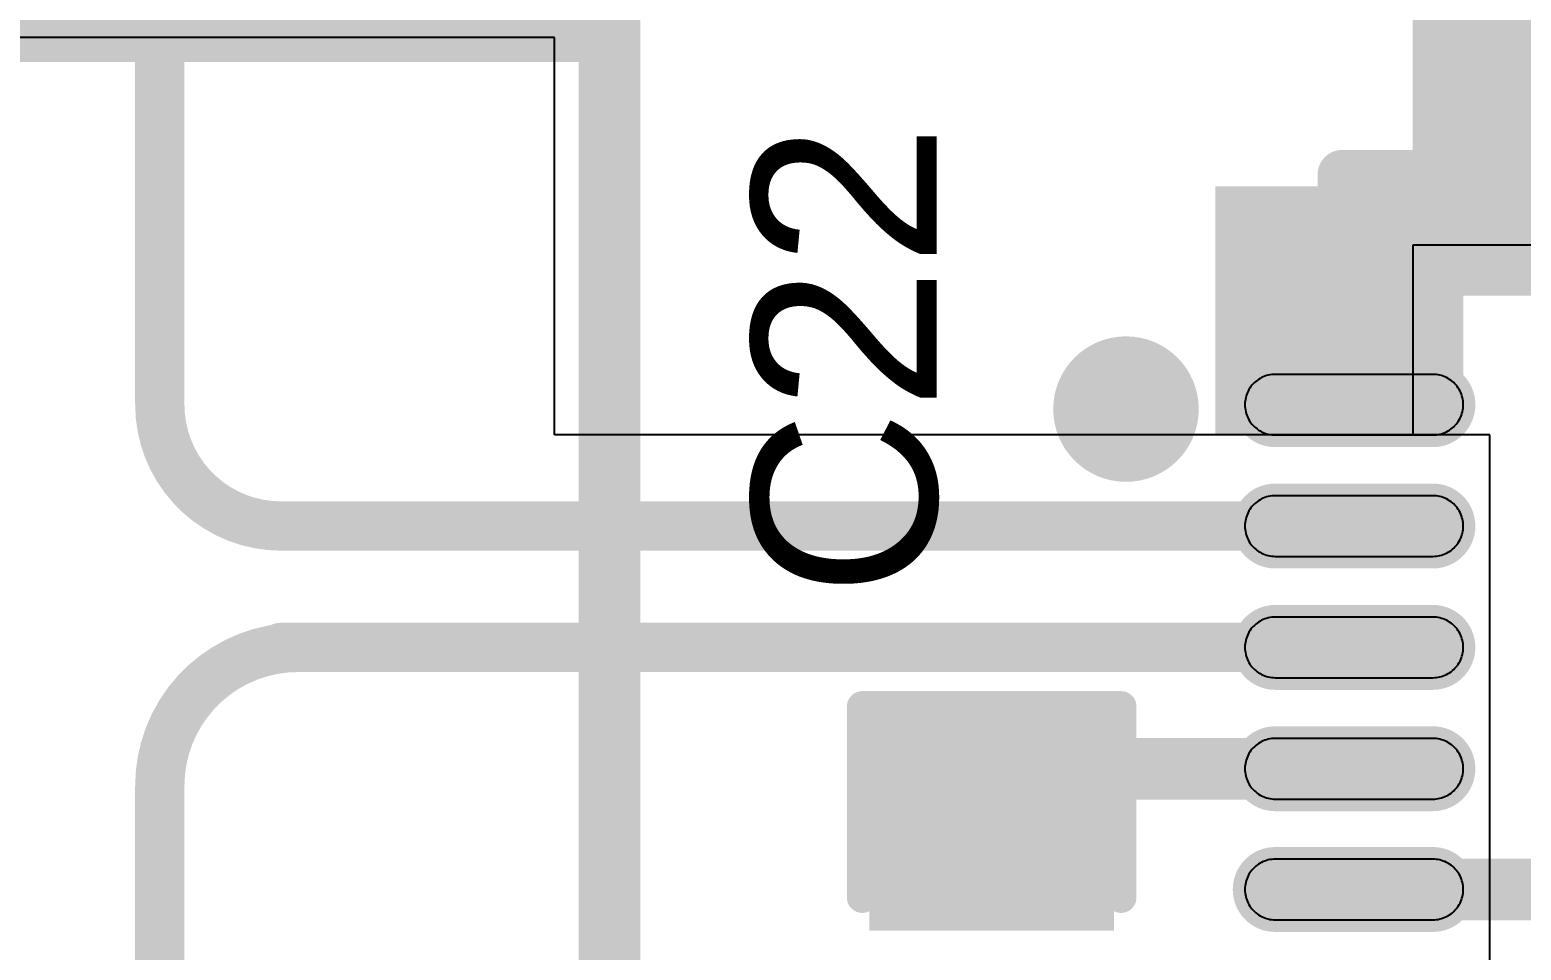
# Model space of a CAD drawing. Header units: inches. Extents: x 0.38 to 9.66, y 2.79 to 4.95.
# Drawn here: x 5.1573 to 5.3994, y 3.9104 to 4.0598 of the extents above; entities that cross this region are included whole.
import ezdxf

# ---------------------------------------------------------------- set-up
doc = ezdxf.new("R2010")
doc.units = ezdxf.units.IN
doc.header["$MEASUREMENT"] = 0
for name, color, linetype in [('Top Layer', 1, 'Continuous'), ('Top Overlay', 2, 'Continuous'), ('Top Paste', 8, 'Continuous'), ('Top Solder', 216, 'Continuous')]:
    doc.layers.add(name, color=color, linetype=linetype)
doc.styles.add('Arial', font='', dxfattribs={"height": 0.2})
doc.styles.get('Arial').set_extended_font_data('Arial')

# ---------------------------------------------------------------- blocks, each defined once
blk = doc.blocks.new('QFN_32_L5_0_W5_0_P0_50_BL_EP3_8_4')
at = {"layer": 'Top Layer'}
h = blk.add_hatch(color=1, dxfattribs=at)
edge = h.paths.add_edge_path()
edge.add_arc((-0.0689, -0.117125), 0.004921, 180, 360)
edge.add_line((-0.063979, -0.117125), (-0.063979, -0.091535))
edge.add_arc((-0.0689, -0.091535), 0.004921, 0, 180)
edge.add_line((-0.073821, -0.091535), (-0.073821, -0.117125))
h = blk.add_hatch(color=1, dxfattribs=at)
edge = h.paths.add_edge_path()
edge.add_arc((-0.0492, -0.117125), 0.004921, 180, 360)
edge.add_line((-0.044278, -0.117125), (-0.044278, -0.091535))
edge.add_arc((-0.0492, -0.091535), 0.004921, 0, 180)
edge.add_line((-0.054122, -0.091535), (-0.054122, -0.117125))
h = blk.add_hatch(color=1, dxfattribs=at)
edge = h.paths.add_edge_path()
edge.add_arc((-0.0295, -0.117125), 0.004921, 180, 360)
edge.add_line((-0.024578, -0.117125), (-0.024578, -0.091535))
edge.add_arc((-0.0295, -0.091535), 0.004921, 0, 180)
edge.add_line((-0.034422, -0.091535), (-0.034422, -0.117125))
h = blk.add_hatch(color=1, dxfattribs=at)
edge = h.paths.add_edge_path()
edge.add_arc((-0.0098, -0.117125), 0.004921, 180, 360)
edge.add_line((-0.004879, -0.117125), (-0.004879, -0.091535))
edge.add_arc((-0.0098, -0.091535), 0.004921, 0, 180)
edge.add_line((-0.014722, -0.091535), (-0.014722, -0.117125))
h = blk.add_hatch(color=1, dxfattribs=at)
edge = h.paths.add_edge_path()
edge.add_arc((0.0098, -0.117125), 0.004921, 180, 360)
edge.add_line((0.014722, -0.117125), (0.014722, -0.091535))
edge.add_arc((0.0098, -0.091535), 0.004921, 0, 180)
edge.add_line((0.004879, -0.091535), (0.004879, -0.117125))
at = {"layer": 'Top Solder'}
h = blk.add_hatch(color=216, dxfattribs=at)
edge = h.paths.add_edge_path()
edge.add_arc((-0.0689, -0.117125), 0.00689, 180, 360)
edge.add_line((-0.06201, -0.117125), (-0.06201, -0.091535))
edge.add_arc((-0.0689, -0.091535), 0.00689, 0, 180)
edge.add_line((-0.07579, -0.091535), (-0.07579, -0.117125))
h = blk.add_hatch(color=216, dxfattribs=at)
edge = h.paths.add_edge_path()
edge.add_arc((-0.0492, -0.117125), 0.00689, 180, 360)
edge.add_line((-0.042309, -0.117125), (-0.042309, -0.091535))
edge.add_arc((-0.0492, -0.091535), 0.00689, 0, 180)
edge.add_line((-0.056091, -0.091535), (-0.056091, -0.117125))
h = blk.add_hatch(color=216, dxfattribs=at)
edge = h.paths.add_edge_path()
edge.add_arc((-0.0295, -0.117125), 0.00689, 180, 360)
edge.add_line((-0.02261, -0.117125), (-0.02261, -0.091535))
edge.add_arc((-0.0295, -0.091535), 0.00689, 0, 180)
edge.add_line((-0.03639, -0.091535), (-0.03639, -0.117125))
h = blk.add_hatch(color=216, dxfattribs=at)
edge = h.paths.add_edge_path()
edge.add_arc((-0.0098, -0.117125), 0.00689, 180, 360)
edge.add_line((-0.00291, -0.117125), (-0.00291, -0.091535))
edge.add_arc((-0.0098, -0.091535), 0.00689, 0, 180)
edge.add_line((-0.016691, -0.091535), (-0.016691, -0.117125))
h = blk.add_hatch(color=216, dxfattribs=at)
edge = h.paths.add_edge_path()
edge.add_arc((0.0098, -0.117125), 0.00689, 180, 360)
edge.add_line((0.016691, -0.117125), (0.016691, -0.091535))
edge.add_arc((0.0098, -0.091535), 0.00689, 0, 180)
edge.add_line((0.00291, -0.091535), (0.00291, -0.117125))
at = {"layer": 'Top Overlay'}
for points in [[(-0.106303, -0.106297, 0.007874, 0.007874, 0), (-0.106303, -0.090347, 0.007874, 0.007874, 0)], [(-0.090353, -0.106297, 0.007874, 0.007874, 0), (-0.106303, -0.106297, 0.007874, 0.007874, 0)], [(-0.068185, -0.14725, 0.011811, 0.011811, -0.9957756), (-0.068235, -0.135438, 0.011811, 0.011811, 0)], [(-0.068135, -0.135438, 0.011811, 0.011811, -0.9957756), (-0.068185, -0.14725, 0.011811, 0.011811, 0)]]:
    blk.add_lwpolyline(points, format="xyseb", dxfattribs=at)
for points in [[(-0.108272, -0.090347, 0.003937, 0.003937, 1), (-0.104334, -0.090347, 0.003937, 0.003937, 1)], [(-0.108272, -0.106297, 0.003937, 0.003937, 1), (-0.104334, -0.106297, 0.003937, 0.003937, 1)], [(-0.108272, -0.106297, 0.003937, 0.003937, 1), (-0.104334, -0.106297, 0.003937, 0.003937, 1)], [(-0.092322, -0.106297, 0.003937, 0.003937, 1), (-0.088385, -0.106297, 0.003937, 0.003937, 1)], [(-0.071188, -0.135438, 0.005906, 0.005906, 1), (-0.065282, -0.135438, 0.005906, 0.005906, 1)], [(-0.071087, -0.135438, 0.005906, 0.005906, 1), (-0.065182, -0.135438, 0.005906, 0.005906, 1)], [(-0.071138, -0.14725, 0.005906, 0.005906, 1), (-0.065232, -0.14725, 0.005906, 0.005906, 1)], [(-0.071138, -0.14725, 0.005906, 0.005906, 1), (-0.065232, -0.14725, 0.005906, 0.005906, 1)]]:
    blk.add_lwpolyline(points, format="xyseb", close=True, dxfattribs=at)
at = {"layer": 'Top Paste'}
for p, q in [((-0.07085, -0.087016), (-0.071109, -0.087137)), ((-0.070583, -0.08691), (-0.07085, -0.087016)), ((-0.070312, -0.08682), (-0.070583, -0.08691)), ((-0.070035, -0.086746), (-0.070312, -0.08682)), ((-0.069755, -0.086688), (-0.070035, -0.086746)), ((-0.069471, -0.086646), (-0.069755, -0.086688)), ((-0.069186, -0.086621), (-0.069471, -0.086646)), ((-0.0689, -0.086613), (-0.069186, -0.086621)), ((-0.069186, -0.086621), (-0.069186, -0.086621)), ((-0.068614, -0.086621), (-0.0689, -0.086613)), ((-0.068329, -0.086646), (-0.068614, -0.086621)), ((-0.068045, -0.086688), (-0.068329, -0.086646)), ((-0.067765, -0.086746), (-0.068045, -0.086688)), ((-0.067488, -0.08682), (-0.067765, -0.086746)), ((-0.067217, -0.08691), (-0.067488, -0.08682)), ((-0.06695, -0.087016), (-0.067217, -0.08691)), ((-0.066691, -0.087137), (-0.06695, -0.087016)), ((-0.05115, -0.087016), (-0.051409, -0.087137)), ((-0.050883, -0.08691), (-0.05115, -0.087016)), ((-0.050612, -0.08682), (-0.050883, -0.08691)), ((-0.050335, -0.086746), (-0.050612, -0.08682)), ((-0.050055, -0.086688), (-0.050335, -0.086746)), ((-0.049771, -0.086646), (-0.050055, -0.086688)), ((-0.049486, -0.086621), (-0.049771, -0.086646)), ((-0.0492, -0.086613), (-0.049486, -0.086621)), ((-0.049486, -0.086621), (-0.049486, -0.086621)), ((-0.048914, -0.086621), (-0.0492, -0.086613)), ((-0.048629, -0.086646), (-0.048914, -0.086621)), ((-0.048345, -0.086688), (-0.048629, -0.086646)), ((-0.048065, -0.086746), (-0.048345, -0.086688)), ((-0.047788, -0.08682), (-0.048065, -0.086746)), ((-0.047517, -0.08691), (-0.047788, -0.08682)), ((-0.04725, -0.087016), (-0.047517, -0.08691)), ((-0.046991, -0.087137), (-0.04725, -0.087016)), ((-0.03145, -0.087016), (-0.031709, -0.087137)), ((-0.031183, -0.08691), (-0.03145, -0.087016)), ((-0.030912, -0.08682), (-0.031183, -0.08691)), ((-0.030635, -0.086746), (-0.030912, -0.08682)), ((-0.030355, -0.086688), (-0.030635, -0.086746)), ((-0.030071, -0.086646), (-0.030355, -0.086688)), ((-0.029786, -0.086621), (-0.030071, -0.086646)), ((-0.0295, -0.086613), (-0.029786, -0.086621)), ((-0.029786, -0.086621), (-0.029786, -0.086621)), ((-0.029214, -0.086621), (-0.0295, -0.086613)), ((-0.028929, -0.086646), (-0.029214, -0.086621)), ((-0.028645, -0.086688), (-0.028929, -0.086646)), ((-0.028365, -0.086746), (-0.028645, -0.086688)), ((-0.028088, -0.08682), (-0.028365, -0.086746)), ((-0.027817, -0.08691), (-0.028088, -0.08682)), ((-0.02755, -0.087016), (-0.027817, -0.08691)), ((-0.027291, -0.087137), (-0.02755, -0.087016)), ((-0.01175, -0.087016), (-0.012009, -0.087137)), ((-0.011483, -0.08691), (-0.01175, -0.087016)), ((-0.011212, -0.08682), (-0.011483, -0.08691)), ((-0.010935, -0.086746), (-0.011212, -0.08682)), ((-0.010655, -0.086688), (-0.010935, -0.086746)), ((-0.010371, -0.086646), (-0.010655, -0.086688)), ((-0.010086, -0.086621), (-0.010371, -0.086646)), ((-0.0098, -0.086613), (-0.010086, -0.086621)), ((-0.010086, -0.086621), (-0.010086, -0.086621)), ((-0.009514, -0.086621), (-0.0098, -0.086613)), ((-0.009229, -0.086646), (-0.009514, -0.086621)), ((-0.008945, -0.086688), (-0.009229, -0.086646)), ((-0.008665, -0.086746), (-0.008945, -0.086688)), ((-0.008388, -0.08682), (-0.008665, -0.086746)), ((-0.008117, -0.08691), (-0.008388, -0.08682)), ((-0.00785, -0.087016), (-0.008117, -0.08691)), ((-0.007591, -0.087137), (-0.00785, -0.087016)), ((0.00785, -0.087016), (0.007591, -0.087137)), ((0.008117, -0.08691), (0.00785, -0.087016)), ((0.008388, -0.08682), (0.008117, -0.08691)), ((0.008665, -0.086746), (0.008388, -0.08682)), ((0.008945, -0.086688), (0.008665, -0.086746)), ((0.009229, -0.086646), (0.008945, -0.086688)), ((0.009514, -0.086621), (0.009229, -0.086646)), ((0.0098, -0.086613), (0.009514, -0.086621)), ((0.009514, -0.086621), (0.009514, -0.086621)), ((0.010086, -0.086621), (0.0098, -0.086613)), ((0.010371, -0.086646), (0.010086, -0.086621)), ((0.010655, -0.086688), (0.010371, -0.086646)), ((0.010935, -0.086746), (0.010655, -0.086688)), ((0.011212, -0.08682), (0.010935, -0.086746)), ((0.011483, -0.08691), (0.011212, -0.08682)), ((0.01175, -0.087016), (0.011483, -0.08691)), ((0.012009, -0.087137), (0.01175, -0.087016)), ((-0.073298, -0.089326), (-0.073419, -0.089585)), ((-0.073163, -0.089074), (-0.073298, -0.089326)), ((-0.073012, -0.08883), (-0.073163, -0.089074)), ((-0.072848, -0.088596), (-0.073012, -0.08883)), ((-0.07267, -0.088371), (-0.072848, -0.088596)), ((-0.07248, -0.088157), (-0.07267, -0.088371)), ((-0.072278, -0.087955), (-0.07248, -0.088157)), ((-0.072064, -0.087765), (-0.072278, -0.087955)), ((-0.071839, -0.087587), (-0.072064, -0.087765)), ((-0.071605, -0.087423), (-0.071839, -0.087587)), ((-0.071361, -0.087272), (-0.071605, -0.087423)), ((-0.071109, -0.087137), (-0.071361, -0.087272)), ((-0.066439, -0.087272), (-0.066691, -0.087137)), ((-0.066195, -0.087423), (-0.066439, -0.087272)), ((-0.065961, -0.087587), (-0.066195, -0.087423)), ((-0.065736, -0.087765), (-0.065961, -0.087587)), ((-0.065522, -0.087955), (-0.065736, -0.087765)), ((-0.06532, -0.088157), (-0.065522, -0.087955)), ((-0.06513, -0.088371), (-0.06532, -0.088157)), ((-0.064952, -0.088596), (-0.06513, -0.088371)), ((-0.064788, -0.08883), (-0.064952, -0.088596)), ((-0.064637, -0.089074), (-0.064788, -0.08883)), ((-0.064502, -0.089326), (-0.064637, -0.089074)), ((-0.064381, -0.089585), (-0.064502, -0.089326)), ((-0.053598, -0.089326), (-0.053719, -0.089585)), ((-0.053463, -0.089074), (-0.053598, -0.089326)), ((-0.053312, -0.08883), (-0.053463, -0.089074)), ((-0.053148, -0.088596), (-0.053312, -0.08883)), ((-0.05297, -0.088371), (-0.053148, -0.088596)), ((-0.05278, -0.088157), (-0.05297, -0.088371)), ((-0.052578, -0.087955), (-0.05278, -0.088157)), ((-0.052364, -0.087765), (-0.052578, -0.087955)), ((-0.052139, -0.087587), (-0.052364, -0.087765)), ((-0.051905, -0.087423), (-0.052139, -0.087587)), ((-0.051661, -0.087272), (-0.051905, -0.087423)), ((-0.051409, -0.087137), (-0.051661, -0.087272)), ((-0.046739, -0.087272), (-0.046991, -0.087137)), ((-0.046495, -0.087423), (-0.046739, -0.087272)), ((-0.046261, -0.087587), (-0.046495, -0.087423)), ((-0.046036, -0.087765), (-0.046261, -0.087587)), ((-0.045822, -0.087955), (-0.046036, -0.087765)), ((-0.04562, -0.088157), (-0.045822, -0.087955)), ((-0.04543, -0.088371), (-0.04562, -0.088157)), ((-0.045252, -0.088596), (-0.04543, -0.088371)), ((-0.045088, -0.08883), (-0.045252, -0.088596)), ((-0.044937, -0.089074), (-0.045088, -0.08883)), ((-0.044802, -0.089326), (-0.044937, -0.089074)), ((-0.044681, -0.089585), (-0.044802, -0.089326)), ((-0.033898, -0.089326), (-0.034019, -0.089585)), ((-0.033763, -0.089074), (-0.033898, -0.089326)), ((-0.033612, -0.08883), (-0.033763, -0.089074)), ((-0.033448, -0.088596), (-0.033612, -0.08883)), ((-0.03327, -0.088371), (-0.033448, -0.088596)), ((-0.03308, -0.088157), (-0.03327, -0.088371)), ((-0.032878, -0.087955), (-0.03308, -0.088157)), ((-0.032664, -0.087765), (-0.032878, -0.087955)), ((-0.032439, -0.087587), (-0.032664, -0.087765)), ((-0.032205, -0.087423), (-0.032439, -0.087587)), ((-0.031961, -0.087272), (-0.032205, -0.087423)), ((-0.031709, -0.087137), (-0.031961, -0.087272)), ((-0.027039, -0.087272), (-0.027291, -0.087137)), ((-0.026795, -0.087423), (-0.027039, -0.087272)), ((-0.026561, -0.087587), (-0.026795, -0.087423)), ((-0.026336, -0.087765), (-0.026561, -0.087587)), ((-0.026122, -0.087955), (-0.026336, -0.087765)), ((-0.02592, -0.088157), (-0.026122, -0.087955)), ((-0.02573, -0.088371), (-0.02592, -0.088157)), ((-0.025552, -0.088596), (-0.02573, -0.088371)), ((-0.025388, -0.08883), (-0.025552, -0.088596)), ((-0.025237, -0.089074), (-0.025388, -0.08883)), ((-0.025102, -0.089326), (-0.025237, -0.089074)), ((-0.024981, -0.089585), (-0.025102, -0.089326)), ((-0.014198, -0.089326), (-0.014319, -0.089585)), ((-0.014063, -0.089074), (-0.014198, -0.089326)), ((-0.013912, -0.08883), (-0.014063, -0.089074)), ((-0.013748, -0.088596), (-0.013912, -0.08883)), ((-0.01357, -0.088371), (-0.013748, -0.088596)), ((-0.01338, -0.088157), (-0.01357, -0.088371)), ((-0.013178, -0.087955), (-0.01338, -0.088157)), ((-0.012964, -0.087765), (-0.013178, -0.087955)), ((-0.012739, -0.087587), (-0.012964, -0.087765)), ((-0.012505, -0.087423), (-0.012739, -0.087587)), ((-0.012261, -0.087272), (-0.012505, -0.087423)), ((-0.012009, -0.087137), (-0.012261, -0.087272)), ((-0.007339, -0.087272), (-0.007591, -0.087137)), ((-0.007095, -0.087423), (-0.007339, -0.087272)), ((-0.006861, -0.087587), (-0.007095, -0.087423)), ((-0.006636, -0.087765), (-0.006861, -0.087587)), ((-0.006422, -0.087955), (-0.006636, -0.087765)), ((-0.00622, -0.088157), (-0.006422, -0.087955)), ((-0.00603, -0.088371), (-0.00622, -0.088157)), ((-0.005852, -0.088596), (-0.00603, -0.088371)), ((-0.005688, -0.08883), (-0.005852, -0.088596)), ((-0.005537, -0.089074), (-0.005688, -0.08883)), ((-0.005402, -0.089326), (-0.005537, -0.089074)), ((-0.005281, -0.089585), (-0.005402, -0.089326)), ((0.005402, -0.089326), (0.005281, -0.089585)), ((0.005537, -0.089074), (0.005402, -0.089326)), ((0.005688, -0.08883), (0.005537, -0.089074)), ((0.005852, -0.088596), (0.005688, -0.08883)), ((0.00603, -0.088371), (0.005852, -0.088596)), ((0.00622, -0.088157), (0.00603, -0.088371)), ((0.006422, -0.087955), (0.00622, -0.088157)), ((0.006636, -0.087765), (0.006422, -0.087955)), ((0.006861, -0.087587), (0.006636, -0.087765)), ((0.007095, -0.087423), (0.006861, -0.087587)), ((0.007339, -0.087272), (0.007095, -0.087423)), ((0.007591, -0.087137), (0.007339, -0.087272)), ((0.012261, -0.087272), (0.012009, -0.087137)), ((0.012505, -0.087423), (0.012261, -0.087272)), ((0.012739, -0.087587), (0.012505, -0.087423)), ((0.012964, -0.087765), (0.012739, -0.087587)), ((0.013178, -0.087955), (0.012964, -0.087765)), ((0.01338, -0.088157), (0.013178, -0.087955)), ((0.01357, -0.088371), (0.01338, -0.088157)), ((0.013748, -0.088596), (0.01357, -0.088371)), ((0.013912, -0.08883), (0.013748, -0.088596)), ((0.014063, -0.089074), (0.013912, -0.08883)), ((0.014198, -0.089326), (0.014063, -0.089074)), ((0.014319, -0.089585), (0.014198, -0.089326)), ((-0.073814, -0.091249), (-0.073822, -0.091535)), ((-0.073822, -0.091535), (-0.073822, -0.117125)), ((-0.073789, -0.090964), (-0.073814, -0.091249)), ((-0.073747, -0.09068), (-0.073789, -0.090964)), ((-0.073689, -0.0904), (-0.073747, -0.09068)), ((-0.073615, -0.090123), (-0.073689, -0.0904)), ((-0.073525, -0.089852), (-0.073615, -0.090123)), ((-0.073419, -0.089585), (-0.073525, -0.089852)), ((-0.064275, -0.089852), (-0.064381, -0.089585)), ((-0.064185, -0.090123), (-0.064275, -0.089852)), ((-0.064111, -0.0904), (-0.064185, -0.090123)), ((-0.064053, -0.09068), (-0.064111, -0.0904)), ((-0.064011, -0.090964), (-0.064053, -0.09068)), ((-0.063986, -0.091249), (-0.064011, -0.090964)), ((-0.063978, -0.091535), (-0.063986, -0.091249)), ((-0.063978, -0.117125), (-0.063978, -0.091535)), ((-0.054114, -0.091249), (-0.054122, -0.091535)), ((-0.054122, -0.091535), (-0.054122, -0.117125)), ((-0.054089, -0.090964), (-0.054114, -0.091249)), ((-0.054047, -0.09068), (-0.054089, -0.090964)), ((-0.053989, -0.0904), (-0.054047, -0.09068)), ((-0.053915, -0.090123), (-0.053989, -0.0904)), ((-0.053825, -0.089852), (-0.053915, -0.090123)), ((-0.053719, -0.089585), (-0.053825, -0.089852)), ((-0.044575, -0.089852), (-0.044681, -0.089585)), ((-0.044485, -0.090123), (-0.044575, -0.089852)), ((-0.044411, -0.0904), (-0.044485, -0.090123)), ((-0.044353, -0.09068), (-0.044411, -0.0904)), ((-0.044311, -0.090964), (-0.044353, -0.09068)), ((-0.044286, -0.091249), (-0.044311, -0.090964)), ((-0.044278, -0.091535), (-0.044286, -0.091249)), ((-0.044278, -0.117125), (-0.044278, -0.091535)), ((-0.034414, -0.091249), (-0.034422, -0.091535)), ((-0.034422, -0.091535), (-0.034422, -0.117125)), ((-0.034389, -0.090964), (-0.034414, -0.091249)), ((-0.034347, -0.09068), (-0.034389, -0.090964)), ((-0.034289, -0.0904), (-0.034347, -0.09068)), ((-0.034215, -0.090123), (-0.034289, -0.0904)), ((-0.034125, -0.089852), (-0.034215, -0.090123)), ((-0.034019, -0.089585), (-0.034125, -0.089852)), ((-0.024875, -0.089852), (-0.024981, -0.089585)), ((-0.024785, -0.090123), (-0.024875, -0.089852)), ((-0.024711, -0.0904), (-0.024785, -0.090123)), ((-0.024653, -0.09068), (-0.024711, -0.0904)), ((-0.024611, -0.090964), (-0.024653, -0.09068)), ((-0.024586, -0.091249), (-0.024611, -0.090964)), ((-0.024578, -0.091535), (-0.024586, -0.091249)), ((-0.024578, -0.117125), (-0.024578, -0.091535)), ((-0.014714, -0.091249), (-0.014722, -0.091535)), ((-0.014722, -0.091535), (-0.014722, -0.117125)), ((-0.014689, -0.090964), (-0.014714, -0.091249)), ((-0.014647, -0.09068), (-0.014689, -0.090964)), ((-0.014589, -0.0904), (-0.014647, -0.09068)), ((-0.014515, -0.090123), (-0.014589, -0.0904)), ((-0.014425, -0.089852), (-0.014515, -0.090123)), ((-0.014319, -0.089585), (-0.014425, -0.089852)), ((-0.005175, -0.089852), (-0.005281, -0.089585)), ((-0.005085, -0.090123), (-0.005175, -0.089852)), ((-0.005011, -0.0904), (-0.005085, -0.090123)), ((-0.004953, -0.09068), (-0.005011, -0.0904)), ((-0.004911, -0.090964), (-0.004953, -0.09068)), ((-0.004886, -0.091249), (-0.004911, -0.090964)), ((-0.004878, -0.091535), (-0.004886, -0.091249)), ((-0.004878, -0.117125), (-0.004878, -0.091535)), ((0.004886, -0.091249), (0.004878, -0.091535)), ((0.004878, -0.091535), (0.004878, -0.117125)), ((0.004911, -0.090964), (0.004886, -0.091249)), ((0.004953, -0.09068), (0.004911, -0.090964)), ((0.005011, -0.0904), (0.004953, -0.09068)), ((0.005085, -0.090123), (0.005011, -0.0904)), ((0.005175, -0.089852), (0.005085, -0.090123)), ((0.005281, -0.089585), (0.005175, -0.089852)), ((0.014425, -0.089852), (0.014319, -0.089585)), ((0.014515, -0.090123), (0.014425, -0.089852)), ((0.014589, -0.0904), (0.014515, -0.090123)), ((0.014647, -0.09068), (0.014589, -0.0904)), ((0.014689, -0.090964), (0.014647, -0.09068)), ((0.014714, -0.091249), (0.014689, -0.090964)), ((0.014722, -0.091535), (0.014714, -0.091249)), ((0.014722, -0.117125), (0.014722, -0.091535)), ((-0.073822, -0.117125), (-0.073814, -0.117411)), ((-0.073814, -0.117411), (-0.073789, -0.117696)), ((-0.073789, -0.117696), (-0.073747, -0.11798)), ((-0.073747, -0.11798), (-0.073689, -0.11826)), ((-0.073689, -0.11826), (-0.073615, -0.118537)), ((-0.073615, -0.118537), (-0.073525, -0.118808)), ((-0.064275, -0.118808), (-0.064185, -0.118537)), ((-0.064185, -0.118537), (-0.064111, -0.11826)), ((-0.064111, -0.11826), (-0.064053, -0.11798)), ((-0.064053, -0.11798), (-0.064011, -0.117696)), ((-0.064011, -0.117696), (-0.063986, -0.117411)), ((-0.063986, -0.117411), (-0.063978, -0.117125)), ((-0.054122, -0.117125), (-0.054114, -0.117411)), ((-0.054114, -0.117411), (-0.054089, -0.117696)), ((-0.054089, -0.117696), (-0.054047, -0.11798)), ((-0.054047, -0.11798), (-0.053989, -0.11826)), ((-0.053989, -0.11826), (-0.053915, -0.118537)), ((-0.053915, -0.118537), (-0.053825, -0.118808)), ((-0.044575, -0.118808), (-0.044485, -0.118537)), ((-0.044485, -0.118537), (-0.044411, -0.11826)), ((-0.044411, -0.11826), (-0.044353, -0.11798)), ((-0.044353, -0.11798), (-0.044311, -0.117696)), ((-0.044311, -0.117696), (-0.044286, -0.117411)), ((-0.044286, -0.117411), (-0.044278, -0.117125)), ((-0.034422, -0.117125), (-0.034414, -0.117411)), ((-0.034414, -0.117411), (-0.034389, -0.117696)), ((-0.034389, -0.117696), (-0.034347, -0.11798)), ((-0.034347, -0.11798), (-0.034289, -0.11826)), ((-0.034289, -0.11826), (-0.034215, -0.118537)), ((-0.034215, -0.118537), (-0.034125, -0.118808)), ((-0.024875, -0.118808), (-0.024785, -0.118537)), ((-0.024785, -0.118537), (-0.024711, -0.11826)), ((-0.024711, -0.11826), (-0.024653, -0.11798)), ((-0.024653, -0.11798), (-0.024611, -0.117696)), ((-0.024611, -0.117696), (-0.024586, -0.117411)), ((-0.024586, -0.117411), (-0.024578, -0.117125)), ((-0.014722, -0.117125), (-0.014714, -0.117411)), ((-0.014714, -0.117411), (-0.014689, -0.117696)), ((-0.014689, -0.117696), (-0.014647, -0.11798)), ((-0.014647, -0.11798), (-0.014589, -0.11826)), ((-0.014589, -0.11826), (-0.014515, -0.118537)), ((-0.014515, -0.118537), (-0.014425, -0.118808)), ((-0.005175, -0.118808), (-0.005085, -0.118537)), ((-0.005085, -0.118537), (-0.005011, -0.11826)), ((-0.005011, -0.11826), (-0.004953, -0.11798)), ((-0.004953, -0.11798), (-0.004911, -0.117696)), ((-0.004911, -0.117696), (-0.004886, -0.117411)), ((-0.004886, -0.117411), (-0.004878, -0.117125)), ((0.004878, -0.117125), (0.004886, -0.117411)), ((0.004886, -0.117411), (0.004911, -0.117696)), ((0.004911, -0.117696), (0.004953, -0.11798)), ((0.004953, -0.11798), (0.005011, -0.11826)), ((0.005011, -0.11826), (0.005085, -0.118537)), ((0.005085, -0.118537), (0.005175, -0.118808)), ((0.014425, -0.118808), (0.014515, -0.118537)), ((0.014515, -0.118537), (0.014589, -0.11826)), ((0.014589, -0.11826), (0.014647, -0.11798)), ((0.014647, -0.11798), (0.014689, -0.117696)), ((0.014689, -0.117696), (0.014714, -0.117411)), ((0.014714, -0.117411), (0.014722, -0.117125)), ((-0.073525, -0.118808), (-0.073419, -0.119075)), ((-0.073419, -0.119075), (-0.073298, -0.119334)), ((-0.073298, -0.119334), (-0.073163, -0.119586)), ((-0.073163, -0.119586), (-0.073012, -0.11983)), ((-0.073012, -0.11983), (-0.072848, -0.120064)), ((-0.072848, -0.120064), (-0.07267, -0.120289)), ((-0.07267, -0.120289), (-0.07248, -0.120503)), ((-0.07248, -0.120503), (-0.072278, -0.120705)), ((-0.072278, -0.120705), (-0.072064, -0.120895)), ((-0.072064, -0.120895), (-0.071839, -0.121073)), ((-0.065961, -0.121073), (-0.065736, -0.120895)), ((-0.065736, -0.120895), (-0.065522, -0.120705)), ((-0.065522, -0.120705), (-0.06532, -0.120503)), ((-0.06532, -0.120503), (-0.06513, -0.120289)), ((-0.06513, -0.120289), (-0.064952, -0.120064)), ((-0.064952, -0.120064), (-0.064788, -0.11983)), ((-0.064788, -0.11983), (-0.064637, -0.119586)), ((-0.064637, -0.119586), (-0.064502, -0.119334)), ((-0.064502, -0.119334), (-0.064381, -0.119075)), ((-0.064381, -0.119075), (-0.064275, -0.118808)), ((-0.053825, -0.118808), (-0.053719, -0.119075)), ((-0.053719, -0.119075), (-0.053598, -0.119334)), ((-0.053598, -0.119334), (-0.053463, -0.119586)), ((-0.053463, -0.119586), (-0.053312, -0.11983)), ((-0.053312, -0.11983), (-0.053148, -0.120064)), ((-0.053148, -0.120064), (-0.05297, -0.120289)), ((-0.05297, -0.120289), (-0.05278, -0.120503)), ((-0.05278, -0.120503), (-0.052578, -0.120705)), ((-0.052578, -0.120705), (-0.052364, -0.120895)), ((-0.052364, -0.120895), (-0.052139, -0.121073)), ((-0.046261, -0.121073), (-0.046036, -0.120895)), ((-0.046036, -0.120895), (-0.045822, -0.120705)), ((-0.045822, -0.120705), (-0.04562, -0.120503)), ((-0.04562, -0.120503), (-0.04543, -0.120289)), ((-0.04543, -0.120289), (-0.045252, -0.120064)), ((-0.045252, -0.120064), (-0.045088, -0.11983)), ((-0.045088, -0.11983), (-0.044937, -0.119586)), ((-0.044937, -0.119586), (-0.044802, -0.119334)), ((-0.044802, -0.119334), (-0.044681, -0.119075)), ((-0.044681, -0.119075), (-0.044575, -0.118808)), ((-0.034125, -0.118808), (-0.034019, -0.119075)), ((-0.034019, -0.119075), (-0.033898, -0.119334)), ((-0.033898, -0.119334), (-0.033763, -0.119586)), ((-0.033763, -0.119586), (-0.033612, -0.11983)), ((-0.033612, -0.11983), (-0.033448, -0.120064)), ((-0.033448, -0.120064), (-0.03327, -0.120289)), ((-0.03327, -0.120289), (-0.03308, -0.120503)), ((-0.03308, -0.120503), (-0.032878, -0.120705)), ((-0.032878, -0.120705), (-0.032664, -0.120895)), ((-0.032664, -0.120895), (-0.032439, -0.121073)), ((-0.026561, -0.121073), (-0.026336, -0.120895)), ((-0.026336, -0.120895), (-0.026122, -0.120705)), ((-0.026122, -0.120705), (-0.02592, -0.120503)), ((-0.02592, -0.120503), (-0.02573, -0.120289)), ((-0.02573, -0.120289), (-0.025552, -0.120064)), ((-0.025552, -0.120064), (-0.025388, -0.11983)), ((-0.025388, -0.11983), (-0.025237, -0.119586)), ((-0.025237, -0.119586), (-0.025102, -0.119334)), ((-0.025102, -0.119334), (-0.024981, -0.119075)), ((-0.024981, -0.119075), (-0.024875, -0.118808)), ((-0.014425, -0.118808), (-0.014319, -0.119075)), ((-0.014319, -0.119075), (-0.014198, -0.119334)), ((-0.014198, -0.119334), (-0.014063, -0.119586)), ((-0.014063, -0.119586), (-0.013912, -0.11983)), ((-0.013912, -0.11983), (-0.013748, -0.120064)), ((-0.013748, -0.120064), (-0.01357, -0.120289)), ((-0.01357, -0.120289), (-0.01338, -0.120503)), ((-0.01338, -0.120503), (-0.013178, -0.120705)), ((-0.013178, -0.120705), (-0.012964, -0.120895)), ((-0.012964, -0.120895), (-0.012739, -0.121073)), ((-0.006861, -0.121073), (-0.006636, -0.120895)), ((-0.006636, -0.120895), (-0.006422, -0.120705)), ((-0.006422, -0.120705), (-0.00622, -0.120503)), ((-0.00622, -0.120503), (-0.00603, -0.120289)), ((-0.00603, -0.120289), (-0.005852, -0.120064)), ((-0.005852, -0.120064), (-0.005688, -0.11983)), ((-0.005688, -0.11983), (-0.005537, -0.119586)), ((-0.005537, -0.119586), (-0.005402, -0.119334)), ((-0.005402, -0.119334), (-0.005281, -0.119075)), ((-0.005281, -0.119075), (-0.005175, -0.118808)), ((0.005175, -0.118808), (0.005281, -0.119075)), ((0.005281, -0.119075), (0.005402, -0.119334)), ((0.005402, -0.119334), (0.005537, -0.119586)), ((0.005537, -0.119586), (0.005688, -0.11983)), ((0.005688, -0.11983), (0.005852, -0.120064)), ((0.005852, -0.120064), (0.00603, -0.120289)), ((0.00603, -0.120289), (0.00622, -0.120503)), ((0.00622, -0.120503), (0.006422, -0.120705)), ((0.006422, -0.120705), (0.006636, -0.120895)), ((0.006636, -0.120895), (0.006861, -0.121073)), ((0.012739, -0.121073), (0.012964, -0.120895)), ((0.012964, -0.120895), (0.013178, -0.120705)), ((0.013178, -0.120705), (0.01338, -0.120503)), ((0.01338, -0.120503), (0.01357, -0.120289)), ((0.01357, -0.120289), (0.013748, -0.120064)), ((0.013748, -0.120064), (0.013912, -0.11983)), ((0.013912, -0.11983), (0.014063, -0.119586)), ((0.014063, -0.119586), (0.014198, -0.119334)), ((0.014198, -0.119334), (0.014319, -0.119075)), ((0.014319, -0.119075), (0.014425, -0.118808)), ((-0.071839, -0.121073), (-0.071605, -0.121237)), ((-0.071605, -0.121237), (-0.071361, -0.121388)), ((-0.071361, -0.121388), (-0.071109, -0.121523)), ((-0.071109, -0.121523), (-0.07085, -0.121644)), ((-0.07085, -0.121644), (-0.070583, -0.12175)), ((-0.070583, -0.12175), (-0.070312, -0.12184)), ((-0.070312, -0.12184), (-0.070035, -0.121914)), ((-0.070035, -0.121914), (-0.069755, -0.121972)), ((-0.069755, -0.121972), (-0.069471, -0.122014)), ((-0.069471, -0.122014), (-0.069186, -0.122039)), ((-0.069186, -0.122039), (-0.0689, -0.122047)), ((-0.0689, -0.122047), (-0.068614, -0.122039)), ((-0.068614, -0.122039), (-0.068329, -0.122014)), ((-0.068329, -0.122014), (-0.068045, -0.121972)), ((-0.068045, -0.121972), (-0.067765, -0.121914)), ((-0.067765, -0.121914), (-0.067488, -0.12184)), ((-0.067488, -0.12184), (-0.067217, -0.12175)), ((-0.067217, -0.12175), (-0.06695, -0.121644)), ((-0.06695, -0.121644), (-0.066691, -0.121523)), ((-0.066691, -0.121523), (-0.066439, -0.121388)), ((-0.066439, -0.121388), (-0.066195, -0.121237)), ((-0.066195, -0.121237), (-0.065961, -0.121073)), ((-0.052139, -0.121073), (-0.051905, -0.121237)), ((-0.051905, -0.121237), (-0.051661, -0.121388)), ((-0.051661, -0.121388), (-0.051409, -0.121523)), ((-0.051409, -0.121523), (-0.05115, -0.121644)), ((-0.05115, -0.121644), (-0.050883, -0.12175)), ((-0.050883, -0.12175), (-0.050612, -0.12184)), ((-0.050612, -0.12184), (-0.050335, -0.121914)), ((-0.050335, -0.121914), (-0.050055, -0.121972)), ((-0.050055, -0.121972), (-0.049771, -0.122014)), ((-0.049771, -0.122014), (-0.049486, -0.122039)), ((-0.049486, -0.122039), (-0.0492, -0.122047)), ((-0.0492, -0.122047), (-0.048914, -0.122039)), ((-0.048914, -0.122039), (-0.048629, -0.122014)), ((-0.048629, -0.122014), (-0.048345, -0.121972)), ((-0.048345, -0.121972), (-0.048065, -0.121914)), ((-0.048065, -0.121914), (-0.047788, -0.12184)), ((-0.047788, -0.12184), (-0.047517, -0.12175)), ((-0.047517, -0.12175), (-0.04725, -0.121644)), ((-0.04725, -0.121644), (-0.046991, -0.121523)), ((-0.046991, -0.121523), (-0.046739, -0.121388)), ((-0.046739, -0.121388), (-0.046495, -0.121237)), ((-0.046495, -0.121237), (-0.046261, -0.121073)), ((-0.032439, -0.121073), (-0.032205, -0.121237)), ((-0.032205, -0.121237), (-0.031961, -0.121388)), ((-0.031961, -0.121388), (-0.031709, -0.121523)), ((-0.031709, -0.121523), (-0.03145, -0.121644)), ((-0.03145, -0.121644), (-0.031183, -0.12175)), ((-0.031183, -0.12175), (-0.030912, -0.12184)), ((-0.030912, -0.12184), (-0.030635, -0.121914)), ((-0.030635, -0.121914), (-0.030355, -0.121972)), ((-0.030355, -0.121972), (-0.030071, -0.122014)), ((-0.030071, -0.122014), (-0.029786, -0.122039)), ((-0.029786, -0.122039), (-0.0295, -0.122047)), ((-0.0295, -0.122047), (-0.029214, -0.122039)), ((-0.029214, -0.122039), (-0.028929, -0.122014)), ((-0.028929, -0.122014), (-0.028645, -0.121972)), ((-0.028645, -0.121972), (-0.028365, -0.121914)), ((-0.028365, -0.121914), (-0.028088, -0.12184)), ((-0.028088, -0.12184), (-0.027817, -0.12175)), ((-0.027817, -0.12175), (-0.02755, -0.121644)), ((-0.02755, -0.121644), (-0.027291, -0.121523)), ((-0.027291, -0.121523), (-0.027039, -0.121388)), ((-0.027039, -0.121388), (-0.026795, -0.121237)), ((-0.026795, -0.121237), (-0.026561, -0.121073)), ((-0.012739, -0.121073), (-0.012505, -0.121237)), ((-0.012505, -0.121237), (-0.012261, -0.121388)), ((-0.012261, -0.121388), (-0.012009, -0.121523)), ((-0.012009, -0.121523), (-0.01175, -0.121644)), ((-0.01175, -0.121644), (-0.011483, -0.12175)), ((-0.011483, -0.12175), (-0.011212, -0.12184)), ((-0.011212, -0.12184), (-0.010935, -0.121914)), ((-0.010935, -0.121914), (-0.010655, -0.121972)), ((-0.010655, -0.121972), (-0.010371, -0.122014)), ((-0.010371, -0.122014), (-0.010086, -0.122039)), ((-0.010086, -0.122039), (-0.0098, -0.122047)), ((-0.0098, -0.122047), (-0.009514, -0.122039)), ((-0.009514, -0.122039), (-0.009229, -0.122014)), ((-0.009229, -0.122014), (-0.008945, -0.121972)), ((-0.008945, -0.121972), (-0.008665, -0.121914)), ((-0.008665, -0.121914), (-0.008388, -0.12184)), ((-0.008388, -0.12184), (-0.008117, -0.12175)), ((-0.008117, -0.12175), (-0.00785, -0.121644)), ((-0.00785, -0.121644), (-0.007591, -0.121523)), ((-0.007591, -0.121523), (-0.007339, -0.121388)), ((-0.007339, -0.121388), (-0.007095, -0.121237)), ((-0.007095, -0.121237), (-0.006861, -0.121073)), ((0.006861, -0.121073), (0.007095, -0.121237)), ((0.007095, -0.121237), (0.007339, -0.121388)), ((0.007339, -0.121388), (0.007591, -0.121523)), ((0.007591, -0.121523), (0.00785, -0.121644)), ((0.00785, -0.121644), (0.008117, -0.12175)), ((0.008117, -0.12175), (0.008388, -0.12184)), ((0.008388, -0.12184), (0.008665, -0.121914)), ((0.008665, -0.121914), (0.008945, -0.121972)), ((0.008945, -0.121972), (0.009229, -0.122014)), ((0.009229, -0.122014), (0.009514, -0.122039)), ((0.009514, -0.122039), (0.0098, -0.122047)), ((0.0098, -0.122047), (0.010086, -0.122039)), ((0.010086, -0.122039), (0.010371, -0.122014)), ((0.010371, -0.122014), (0.010655, -0.121972)), ((0.010655, -0.121972), (0.010935, -0.121914)), ((0.010935, -0.121914), (0.011212, -0.12184)), ((0.011212, -0.12184), (0.011483, -0.12175)), ((0.011483, -0.12175), (0.01175, -0.121644)), ((0.01175, -0.121644), (0.012009, -0.121523)), ((0.012009, -0.121523), (0.012261, -0.121388)), ((0.012261, -0.121388), (0.012505, -0.121237)), ((0.012505, -0.121237), (0.012739, -0.121073))]:
    blk.add_line(p, q, dxfattribs=at)
blk = doc.blocks.new('RES_2512_15')
at = {"layer": 'Top Layer'}
for points in [[(-0.15945, 0.06693), (-0.09646, 0.06693), (-0.09646, -0.06693), (-0.15945, -0.06693)], [(0.09646, 0.06693), (0.15945, 0.06693), (0.15945, -0.06693), (0.09646, -0.06693)]]:
    blk.add_hatch(color=1, dxfattribs=at).paths.add_polyline_path(points)
at = {"layer": 'Top Paste'}
for points in [[(-0.15945, 0.06693), (-0.09646, 0.06693), (-0.09646, -0.06693), (-0.15945, -0.06693)], [(0.09646, 0.06693), (0.15945, 0.06693), (0.15945, -0.06693), (0.09646, -0.06693)]]:
    blk.add_hatch(color=8, dxfattribs=at).paths.add_polyline_path(points)
at = {"layer": 'Top Solder'}
for points in [[(-0.16345, 0.07093), (-0.09246, 0.07093), (-0.09246, -0.07093), (-0.16345, -0.07093)], [(0.09246, 0.07093), (0.16345, 0.07093), (0.16345, -0.07093), (0.09246, -0.07093)]]:
    blk.add_hatch(color=216, dxfattribs=at).paths.add_polyline_path(points)
at = {"layer": 'Top Overlay'}
for points in [[(-0.167, 0.073, 0.01, 0.01, 0), (0.16679, 0.073, 0.01, 0.01, 0)], [(-0.167, 0.073, 0.01, 0.01, 0), (-0.167, -0.073, 0.01, 0.01, 0)], [(0.16679, 0.073, 0.01, 0.01, 0), (0.16679, -0.073, 0.01, 0.01, 0)], [(-0.167, -0.073, 0.01, 0.01, 0), (0.16679, -0.073, 0.01, 0.01, 0)]]:
    blk.add_lwpolyline(points, format="xyseb", dxfattribs=at)
for points in [[(-0.1695, 0.073, 0.005, 0.005, 1), (-0.1645, 0.073, 0.005, 0.005, 1)], [(-0.1695, 0.073, 0.005, 0.005, 1), (-0.1645, 0.073, 0.005, 0.005, 1)], [(0.16429, 0.073, 0.005, 0.005, 1), (0.16929, 0.073, 0.005, 0.005, 1)], [(0.16429, 0.073, 0.005, 0.005, 1), (0.16929, 0.073, 0.005, 0.005, 1)], [(-0.1695, -0.073, 0.005, 0.005, 1), (-0.1645, -0.073, 0.005, 0.005, 1)], [(-0.1695, -0.073, 0.005, 0.005, 1), (-0.1645, -0.073, 0.005, 0.005, 1)], [(0.16429, -0.073, 0.005, 0.005, 1), (0.16929, -0.073, 0.005, 0.005, 1)], [(0.16429, -0.073, 0.005, 0.005, 1), (0.16929, -0.073, 0.005, 0.005, 1)]]:
    blk.add_lwpolyline(points, format="xyseb", close=True, dxfattribs=at)
blk = doc.blocks.new('C___0603_41')
at = {"layer": 'Top Layer'}
for points in [[(-0.015, 0.0175), (-0.015, -0.0175), (-0.045, -0.0175), (-0.045, 0.0175)], [(0.045, 0.0175), (0.045, -0.0175), (0.015, -0.0175), (0.015, 0.0175)]]:
    blk.add_hatch(color=1, dxfattribs=at).paths.add_polyline_path(points)
at = {"layer": 'Top Paste'}
for points in [[(-0.015, 0.0175), (-0.015, -0.0175), (-0.045, -0.0175), (-0.045, 0.0175)], [(0.045, 0.0175), (0.045, -0.0175), (0.015, -0.0175), (0.015, 0.0175)]]:
    blk.add_hatch(color=8, dxfattribs=at).paths.add_polyline_path(points)
at = {"layer": 'Top Solder'}
for points in [[(-0.01264, 0.01986), (-0.01264, -0.01986), (-0.04736, -0.01986), (-0.04736, 0.01986)], [(0.04736, 0.01986), (0.04736, -0.01986), (0.01264, -0.01986), (0.01264, 0.01986)]]:
    blk.add_hatch(color=216, dxfattribs=at).paths.add_polyline_path(points)
at = {"layer": 'Top Overlay'}
for points in [[(-0.049, 0.021, 0.005, 0.005, 0), (-0.049, -0.021, 0.005, 0.005, 0)], [(-0.049, 0.021, 0.005, 0.005, 0), (-0.018, 0.021, 0.005, 0.005, 0)], [(0.018, 0.021, 0.005, 0.005, 0), (0.049, 0.021, 0.005, 0.005, 0)], [(0.049, 0.021, 0.005, 0.005, 0), (0.049, -0.021, 0.005, 0.005, 0)], [(-0.049, -0.021, 0.005, 0.005, 0), (-0.018, -0.021, 0.005, 0.005, 0)], [(0.018, -0.021, 0.005, 0.005, 0), (0.049, -0.021, 0.005, 0.005, 0)]]:
    blk.add_lwpolyline(points, format="xyseb", dxfattribs=at)
for points in [[(-0.05025, 0.021, 0.0025, 0.0025, 1), (-0.04775, 0.021, 0.0025, 0.0025, 1)], [(-0.05025, 0.021, 0.0025, 0.0025, 1), (-0.04775, 0.021, 0.0025, 0.0025, 1)], [(-0.01925, 0.021, 0.0025, 0.0025, 1), (-0.01675, 0.021, 0.0025, 0.0025, 1)], [(0.01675, 0.021, 0.0025, 0.0025, 1), (0.01925, 0.021, 0.0025, 0.0025, 1)], [(0.04775, 0.021, 0.0025, 0.0025, 1), (0.05025, 0.021, 0.0025, 0.0025, 1)], [(0.04775, 0.021, 0.0025, 0.0025, 1), (0.05025, 0.021, 0.0025, 0.0025, 1)], [(-0.05025, -0.021, 0.0025, 0.0025, 1), (-0.04775, -0.021, 0.0025, 0.0025, 1)], [(-0.05025, -0.021, 0.0025, 0.0025, 1), (-0.04775, -0.021, 0.0025, 0.0025, 1)], [(-0.01925, -0.021, 0.0025, 0.0025, 1), (-0.01675, -0.021, 0.0025, 0.0025, 1)], [(0.01675, -0.021, 0.0025, 0.0025, 1), (0.01925, -0.021, 0.0025, 0.0025, 1)], [(0.04775, -0.021, 0.0025, 0.0025, 1), (0.05025, -0.021, 0.0025, 0.0025, 1)], [(0.04775, -0.021, 0.0025, 0.0025, 1), (0.05025, -0.021, 0.0025, 0.0025, 1)]]:
    blk.add_lwpolyline(points, format="xyseb", close=True, dxfattribs=at)

msp = doc.modelspace()

# ---------------------------------------------------------------- hatches: boundary and pattern name
at = {"layer": 'Top Layer'}
for points in [[(5.38177, 4.01669), (5.4126, 4.01669), (5.4126, 4.132), (5.38177, 4.132)], [(5.34973, 3.99406), (5.38996, 3.99406), (5.38996, 4.03441), (5.34973, 4.03441)]]:
    msp.add_hatch(color=1, dxfattribs=at).paths.add_polyline_path(points)

# ---------------------------------------------------------------- linework, layer by layer
for p, q in [((5.2425, 4.05858), (5.10039, 4.05858)), ((5.2425, 4.05858), (5.10039, 4.05858)), ((5.2425, 3.99406), (5.2425, 4.05858)), ((5.2425, 3.99406), (5.2425, 4.05858)), ((5.40196, 4.02488), (5.38177, 4.02488)), ((5.38177, 4.02488), (5.38177, 3.99406)), ((5.39426, 3.99406), (5.2425, 3.99406)), ((5.38177, 3.99406), (5.2425, 3.99406)), ((5.39426, 3.89598), (5.39426, 3.99406))]:
    msp.add_line(p, q, dxfattribs=at)
for points in [[(5.17842, 3.99898, 0.008, 0.008, 0), (5.17842, 4.06508, 0.008, 0.008, 0)], [(5.19812, 3.97928, 0.008, 0.008, -0.414214), (5.17842, 3.99898, 0.008, 0.008, 0)], [(5.19812, 3.97928, 0.008, 0.008, 0), (5.37224, 3.97928, 0.008, 0.008, 0)], [(5.17842, 3.93713, 0.008, 0.008, -0.414214), (5.20088, 3.95958, 0.008, 0.008, 0)], [(5.19812, 3.95958, 0.008, 0.008, 0), (5.20088, 3.95958, 0.008, 0.008, 0)], [(5.20088, 3.95958, 0.008, 0.008, 0), (5.37224, 3.95958, 0.008, 0.008, 0)], [(5.31032, 3.93988, 0.01, 0.01, 0), (5.37224, 3.93988, 0.01, 0.01, 0)], [(5.17842, 3.83417, 0.008, 0.008, 0), (5.17842, 3.93713, 0.008, 0.008, 0)], [(5.37224, 3.92028, 0.01, 0.01, 0), (5.46677, 3.92028, 0.01, 0.01, 0)]]:
    msp.add_lwpolyline(points, format="xyseb", dxfattribs=at)
for points in [[(5.17642, 3.99898, 0.004, 0.004, 1), (5.18042, 3.99898, 0.004, 0.004, 1)], [(5.17642, 3.99898, 0.004, 0.004, 1), (5.18042, 3.99898, 0.004, 0.004, 1)], [(5.19612, 3.97928, 0.004, 0.004, 1), (5.20012, 3.97928, 0.004, 0.004, 1)], [(5.19612, 3.97928, 0.004, 0.004, 1), (5.20012, 3.97928, 0.004, 0.004, 1)], [(5.37024, 3.97928, 0.004, 0.004, 1), (5.37424, 3.97928, 0.004, 0.004, 1)], [(5.19612, 3.95958, 0.004, 0.004, 1), (5.20012, 3.95958, 0.004, 0.004, 1)], [(5.19888, 3.95958, 0.004, 0.004, 1), (5.20288, 3.95958, 0.004, 0.004, 1)], [(5.19888, 3.95958, 0.004, 0.004, 1), (5.20288, 3.95958, 0.004, 0.004, 1)], [(5.19888, 3.95958, 0.004, 0.004, 1), (5.20288, 3.95958, 0.004, 0.004, 1)], [(5.37024, 3.95958, 0.004, 0.004, 1), (5.37424, 3.95958, 0.004, 0.004, 1)], [(5.30782, 3.93988, 0.005, 0.005, 1), (5.31282, 3.93988, 0.005, 0.005, 1)], [(5.36974, 3.93988, 0.005, 0.005, 1), (5.37474, 3.93988, 0.005, 0.005, 1)], [(5.17642, 3.93713, 0.004, 0.004, 1), (5.18042, 3.93713, 0.004, 0.004, 1)], [(5.17642, 3.93713, 0.004, 0.004, 1), (5.18042, 3.93713, 0.004, 0.004, 1)], [(5.36974, 3.92028, 0.005, 0.005, 1), (5.37474, 3.92028, 0.005, 0.005, 1)]]:
    msp.add_lwpolyline(points, format="xyseb", close=True, dxfattribs=at)

# ---------------------------------------------------------------- block references
for name, p, rotation in [('RES_2512_15', (5.17842, 3.96213), 90), ('QFN_32_L5_0_W5_0_P0_50_BL_EP3_8_4', (5.47657, 3.93008), 270), ('C___0603_41', (5.31343, 3.90098), 90)]:
    msp.add_blockref(name, p, dxfattribs=dict(rotation=rotation))

# ---------------------------------------------------------------- texts
at = {"layer": 'Top Overlay', "style": 'Arial'}
msp.add_text('C22', height=0.03, rotation=90, dxfattribs=at).set_placement((5.30449, 3.96777))

doc.saveas('drawing.dxf')
